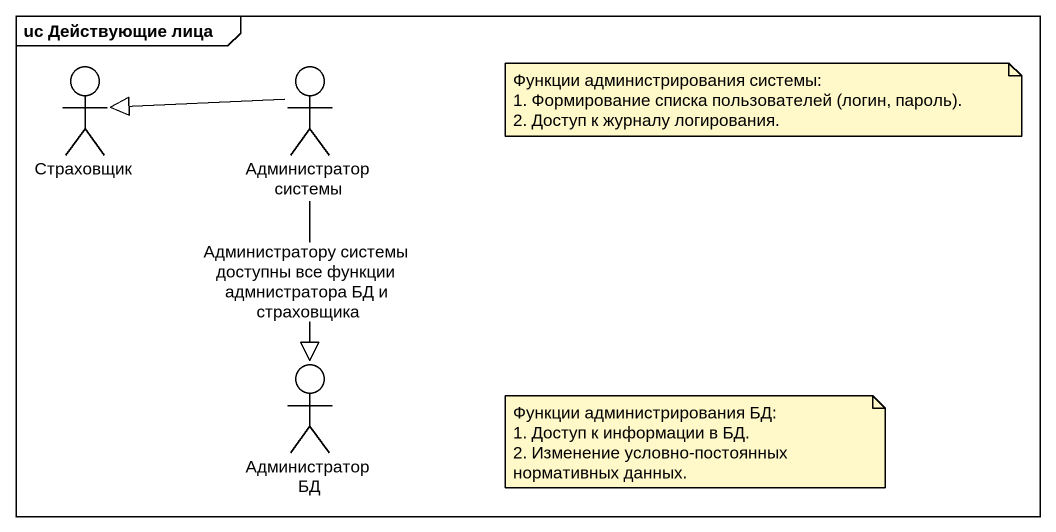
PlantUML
@startuml
mainframe uc Действующие лица
actor Страховщик
actor "Администратор системы" as Администратор_системы
actor "Администратор БД" as Администратор_БД
Администратор_системы -left-|> Страховщик
Администратор_системы --|> Администратор_БД : Администратору системы доступны все функции адмнистратора БД и страховщика
note as N1
  Функции администрирования системы:
  1. Формирование списка пользователей (логин, пароль).
  2. Доступ к журналу логирования.
end note
note as N2
  Функции администрирования БД:
  1. Доступ к информации в БД.
  2. Изменение условно-постоянных нормативных данных.
end note
@enduml
